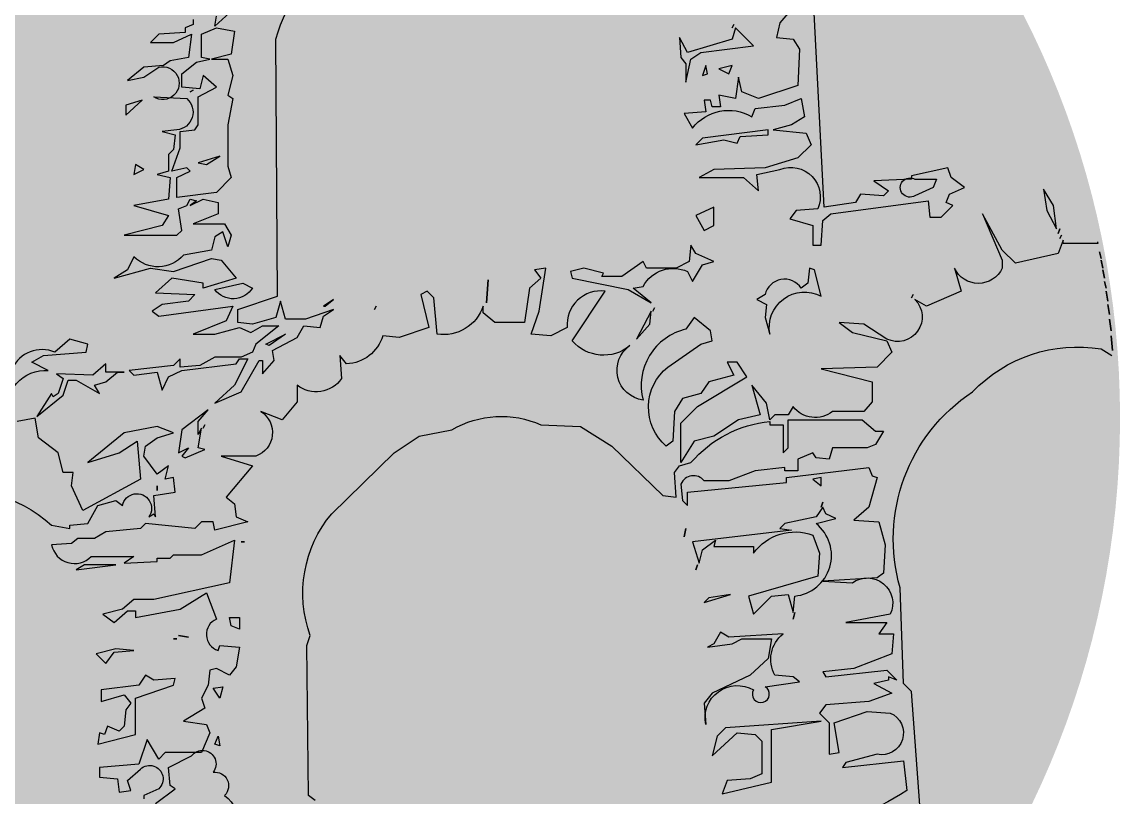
# Model space of a CAD drawing. Header units: millimetres. Extents: x -4122 to 5523, y -2094 to 2406.
# Drawn here: x 5176.6 to 5237.4, y -1443.2 to -1400.3 of the extents above; entities that cross this region are included whole.
import ezdxf

# ---------------------------------------------------------------- set-up
doc = ezdxf.new("R2010")
doc.units = ezdxf.units.MM
doc.header["$LTSCALE"] = 50
doc.layers.add('F-LOGO', color=7, linetype='Continuous')

# ---------------------------------------------------------------- blocks, each defined once
blk = doc.blocks.new('LOGO_CP')
at = {"layer": 'F-LOGO', "true_color": 0xfbb000}
h = blk.add_hatch(color=40, dxfattribs=at)
h.dxf.hatch_style = 1
h.paths.add_polyline_path([(41.34782747725466, 0.1697726814533667, 1), (-41.49464731943817, 0.1697726814533667, 1)])
at = {"layer": 'F-LOGO'}
h = blk.add_hatch(color=1, dxfattribs=at)
h.dxf.hatch_style = 1
h.paths.add_polyline_path([(17.99744998677625, 27.81429137538583), (15.09951177947141, 29.1806467340246, -0.02287315916025112), (14.88646703813492, 29.19695046367161), (14.88646703813492, 29.2810956750066), (9.907384758056194, 29.02595619771494, -0.09489473079373427), (9.099314827418763, 28.73170176029844), (8.315041806539282, 28.44611284306477), (8.28042917187986, 28.42880652573506), (8.26751588044999, 28.42880652573506), (6.670809302636824, 27.84737417939873), (6.667326902211698, 27.81429137538583), (6.473505883686357, 27.77552717168037), (2.44253524356236, 24.74171562363977), (0.5989897925151126, 21.36188229671921), (0.06128903596027158, 18.21249215117955), (-0.01552535783639541, 15.0631020056399), (-0.2459685392154825, 13.40981412576371), (-0.09233975162942443, 11.37601110354472), (-0.09233975162942443, 8.687507320766882), (0.432516630882219, 6.456867695093648), (2.058463274593578, 5.845374750401844), (1.981648880800548, 17.82842018221134, -0.176951), (5.284667813926262, 22.28365502224306, -0.2104109999999997), (12.04433446776738, 25.89393153054453), (14.11832310019736, 25.66348834916362), (19.18807309057729, 23.35905653535411), (19.57214505954607, 23.81994289811603), (19.6489594533391, 24.81853001743348), (20.18666020989394, 25.2026019864017), (19.72577384713577, 25.58667395536991, -0.01934600559222316), (19.742497606921, 25.73248017942199), (19.51701943576472, 26.00147168185577), (19.49533066575304, 25.81711713675093), (18.88081551540154, 26.66207546848107), (18.86387457659066, 26.78066204016869)])
h.paths.add_polyline_path([(0.6758041863081417, 20.28648078360817), (0.6758041863081417, 20.20966638981445), (0.4453610049290546, 20.28648078360817)], flags=16)
h = blk.add_hatch(color=1, dxfattribs=at)
h.dxf.hatch_style = 1
h.paths.add_polyline_path([(40.31203138383125, 8.303435351798667), (38.69892911416672, 8.303435351798667), (38.468485932784, 7.842548989036741), (35.32689907368103, 6.593260816211624, -0.0555786015986238), (35.07353839139387, 6.4912968355772), (32.32333442929438, 5.384488387640031), (32.12087308306718, 4.942752118217924, -0.2470058614961794), (31.67639203597855, 3.972969968547943), (30.36456738755578, 2.888020589346354), (29.7884594341026, 0.929253547608198), (29.89140655980509, -0.4090590865286554), (29.94208822168866, -0.4534055406774655), (30.32616019065744, -0.4534055406774655), (29.94208822168866, -1.0679206910267), (30.01890261548169, -2.604208566899672), (30.80470908935012, -6.179814981443256, -0.2748505626380442), (34.47413745551376, 1.390139910370124, -0.2472640000000004), (40.46566017142094, 3.387314149005134), (41.08017532176881, 3.003242180036806)])
h = blk.add_hatch(color=1, dxfattribs=at)
h.dxf.hatch_style = 1
h.paths.add_polyline_path([(16.19758880001381, 3.42385886838889), (14.52932430204373, 4.025189994545655), (13.88787991881463, 4.078643693147852), (13.94412404517561, 4.236127246952207), (12.88929279949798, 4.616344449703375), (10.87457738267176, 4.374234618976117, -0.1841088454290034), (9.509459472579236, 4.078643693147852), (9.497630184383068, 4.208765863283304), (8.084547871757875, 4.038954724372103), (4.780866091515691, 1.712979544502616, -0.03298036016500681), (4.624783956192459, 1.603089065658025), (0.9062473676872282, -2.066507810344147), (0.06128903596027158, -3.833238867598025), (0.6758041863081417, -4.678197199328279), (0.2917322173393586, -10.51609112764566), (0.1381034297533004, -11.43786385316952), (-0.1691541454224534, -11.82193582213773), (0.1997967968286503, -18.2849805073094, -0.1782043047812524), (0.1452498309786276, -19.49083022643066), (0.06128903596027158, -21.34692065255029), (0.6416979918153625, -26.13657729345976), (-0.01552535783639541, -29.02836003191537), (0.1255623042357001, -30.5521067822712), (0.2917322173393586, -30.71827669537565), (0.2917322173393586, -31.33279184572489), (0.1955031965458147, -31.30746841919955), (0.3685466111323872, -33.17633729677259), (-0.09233975162942443, -35.60646539133545), (-0.09233975162942443, -36.32572744231213), (-0.4764117205945695, -37.63157213680431), (-0.09233975162942443, -40.78096228234385), (4.326408251353769, -40.55628018049748), (4.286080694609609, -40.55051910096294), (4.439709482195667, -40.55051910096294), (4.362895088402636, -39.85918955682013), (4.20926630081658, -39.85918955682013), (4.20926630081658, -38.78378804370907), (4.439709482195667, -39.85918955682013), (4.670152663578392, -37.93882971197881), (4.286080694609609, -28.41384488156614), (4.055637513226884, -29.18198881950268), (4.055637513226884, -21.57736383393131), (3.825194331847797, -17.65982975045511), (3.517936756672043, -17.4293865690742), (3.441122362879014, -10.43927673385206), (3.59475115046871, -9.97839037109014, -0.2672160000000007), (4.593338269785363, -4.294125230360065), (7.512285233942293, -1.451992659994913), (8.664501140848639, -0.6838487220584835), (10.20078901672013, -0.3765911468837544, -0.2390249999999996), (14.34876628158008, -0.1461479655028484), (16.19231173262733, -0.2229623592965595), (17.65178521470579, -1.144735084820411), (20.03303142230788, -3.449166898629809), (20.64754657265939, -3.525981292423522), (19.92306163919192, -0.875499703717594, -0.03615575860154616), (19.72013902248499, -0.5937078125702442), (18.17544465226592, 1.55135790210096, -0.01057973389396014), (18.14088985785702, 1.599342996233474)])
h = blk.add_hatch(color=1, dxfattribs=at)
h.dxf.hatch_style = 1
h.paths.add_polyline_path([(-21.66551412748095, -31.87946227967864), (-21.88774849634365, -34.26848174494573), (-29.16658780252555, -28.83632404743121), (-28.82092303045146, -27.568886549836), (-28.51366545527935, -25.87896988637572), (-27.74552151734178, -18.35115929459795), (-27.13100636699028, -15.5090267242329), (-26.43967682284937, -13.3582236980107), (-26.28604803526332, -12.05237900351875), (-26.5164912166424, -10.13201915867745), (-25.74834727870848, -6.752185831756773), (-24.90338894697788, -4.985454774502781), (-24.10710227427125, -3.242503236531034), (-23.059843495927, -2.83465174828069), (-21.90762758902428, -1.682435841375934), (-20.37133971315279, -0.3765911468837544), (-18.48938706520721, 0.468367184846386), (-16.30017684208951, 1.159696728989104), (-14.02920192156898, 1.015968548617877), (-12.03697798654184, 1.006067941401909), (-10.30865412618232, 0.1227024127747995), (-9.079623825486577, -0.7606631158520809), (-7.927407918580228, -2.37376538551865), (-7.500069413896654, -3.676205756553543), (-7.163041737715046, -4.790270659125495), (-8.503217170235528, -4.797702893031497), (-9.52114758964535, -4.054845038138238), (-10.66461672638843, -3.518887741951801), (-12.02798253873561, -3.191975117171578), (-13.15544140016073, -3.143878507099826), (-15.09059635261883, -3.446998447420524), (-16.30017684208951, -3.67961008001083), (-18.65492037973535, -5.24943910510882), (-20.59215651470231, -8.215269206272467), (-21.13948365109036, -11.51467824696311), (-20.98240977569594, -13.22640871997083), (-20.67859728832491, -17.35257217528049), (-20.83222607591096, -20.04107595805834), (-21.29311243867642, -22.96002292221697), (-21.29311243867642, -25.6485267049947), (-21.60037001384853, -28.41384488156614)])
at = {"layer": 'F-LOGO', "color": 1}
blk.add_lwpolyline([(-0.1691541454224534, 19.0574504829097), (-0.8604836895633525, 18.44293533256047), (-0.7836692957703235, 18.90382169532251)], dxfattribs=at)
for points in [[(-1.859070808883643, 18.75019290773508), (-1.859070808883643, 18.51974972635418), (-2.243142777852427, 18.36612093876687), (-2.243142777852427, 18.13567775738585), (-3.472173078548166, 18.05886336359214), (-3.856245047516949, 17.67479139462404), (-2.780843534407267, 17.67479139462404), (-1.935885202676672, 18.05886336359214), (-2.089513990262731, 16.98346185048109), (-2.934472321993326, 16.8298330628939), (-3.24172989716908, 16.59938988151299), (-4.163502622692704, 16.52257548771928), (-4.931646560626632, 15.90806033737005), (-4.163502622692704, 16.06168912495735), (-3.472173078548166, 16.52257548771928, -1.534095), (-3.702616259930891, 15.13991639943361), (-2.16632838405576, 15.06310200563991, -0.666612), (-2.627214746817571, 13.60362852356053), (-3.318544290962108, 13.52681412976682), (-2.704029140610601, 13.37318534217962), (-2.780843534407267, 12.68185579803668), (-3.011286715786355, 12.45141261665577), (-3.011286715786355, 11.68326867871934), (-3.548987472344833, 11.52963989113192), (-2.934472321993326, 11.37601110354473), (-3.011286715786355, 10.37742398422716), (-4.624388985454516, 10.07016640905255), (-3.011286715786355, 9.609280046290735), (-3.318544290962108, 9.148393683528923), (-5.085275348216328, 8.687507320766883), (-2.627214746817571, 8.687507320766883), (-2.396771565438485, 8.91795050214779), (-2.550400353024543, 9.916537621465352), (-2.16632838405576, 10.07016640905255), (-2.012699596469701, 10.37742398422716), (-1.705442021293948, 10.30060959043368), (-2.012699596469701, 10.07016640905255), (-1.398184446121831, 10.37742398422716), (-0.7068549019772945, 10.22379519663997), (-0.7068549019772945, 9.686094440084446), (-1.859070808883643, 9.225208077322407), (-0.3995973268015407, 9.225208077322407), (-0.09233975162942443, 8.687507320766883), (-0.2459685392154825, 8.14980656421136), (-0.4764117205945695, 8.841136108354306), (-0.8604836895633525, 8.610692926973172), (-1.014112477153049, 7.996177776624165), (-2.319957171645456, 7.765734595243146, -0.439304), (-4.624388985454516, 7.688920201449548), (-4.931646560626632, 7.074405051100314), (-5.546161710978139, 6.690333082131986), (-3.856245047516949, 7.151219444893911), (-2.780843534407267, 6.997590657306603), (-1.014112477153049, 7.612105807655836), (-0.5532261143912365, 7.535291413862126), (0.1381034297533004, 6.690333082131986), (-1.398184446121831, 6.229446719370173), (-1.398184446121831, 6.459889900751079), (-2.857657928200297, 6.690333082131986), (-3.625801866134225, 5.999003537989154), (-1.782256415086976, 5.922189144195556), (-2.089513990262731, 5.614931569020939), (-3.318544290962108, 5.461302781433631), (-3.779430653723921, 5.154045206259013), (-3.472173078548166, 4.923602024877994), (-0.01552535783639541, 5.384488387640032), (-0.3227829330085117, 4.693158843497088), (-1.859070808883643, 4.078643693147853), (-0.8604836895633525, 4.078643693147853), (0.2917322173393586, 4.385901268322471), (0.8294329738941997, 4.155458086941565), (1.367133730452678, 4.462715662116182), (2.135277668386607, 4.462715662116182), (1.059876155276925, 3.61775733038604), (0.9062473676872282, 3.233685361417713), (0.3685466111323872, 3.003242180036806), (-0.8604836895633525, 3.003242180036806), (-1.55181323370789, 2.619170211068479), (-2.473585959231513, 2.542355817274881), (-2.473585959231513, 2.926427786243096), (-2.780843534407267, 2.619170211068479), (-4.854832166833603, 2.388727029687573), (-4.624388985454516, 2.158283848306667), (-3.548987472344833, 2.311912635893862), (-3.318544290962108, 1.466954304163723), (-3.011286715786355, 2.081469454512956), (-2.396771565438485, 2.388727029687573), (0.1381034297533004, 2.695984604862191), (0.2917322173393586, 2.926427786243096), (0.6758041863081417, 2.926427786243096), (0.06128903596027158, 1.697397485544741), (-0.8604836895633525, 0.8524391538146006), (0.3685466111323872, 1.390139910370124), (1.213504942862982, 2.849613392449612), (1.367133730452678, 2.849613392449612), (1.367133730452678, 2.235098242100378), (1.90483448700752, 2.849613392449612), (1.828020093210852, 3.31049975521131), (2.980236000117201, 3.925014905560545), (3.287493575292955, 4.462715662116182), (4.055637513226884, 4.385901268322471), (4.20926630081658, 4.923602024877994), (4.670152663578392, 5.230859600052611), (3.364307969085985, 4.7699732372908), (2.44253524356236, 4.7699732372908), (2.212092062179635, 5.614931569020939), (1.981648880800548, 4.84678763108451), (0.9062473676872282, 4.539530055909779), (0.2149178235463296, 4.616344449703376), (0.2149178235463296, 5.230859600052611), (2.058463274593578, 5.845374750401845), (1.981648880800548, 17.82842018221135, -0.176951), (5.284667813926262, 22.28365502224307, -0.210411)], [(25.94773974441841, 19.13426487670341), (25.4868533816566, 18.59656412014789), (25.33322459407054, 17.90523457600494), (26.10136853200811, 17.82842018221135), (26.40862610718022, 17.36753381944942), (26.33181171338719, 15.67761715598914), (24.48826626233995, 15.06310200563991), (23.72012232440238, 15.37035958081452), (23.56649353681632, 16.06168912495735), (23.41286474923026, 15.06310200563991), (22.6447208112927, 15.21673079322721), (22.72153520508573, 14.67903003667158), (22.33746323611694, 14.67903003667158), (22.26064884232391, 14.98628761184619), (21.9533912671518, 14.98628761184619), (22.03020566094119, 14.44858685529067), (21.03161854162454, 14.37177246149696), (21.41569051059332, 13.68044291735424, -0.379842), (24.18100868716419, 14.21814367390976), (24.33463747475389, 14.60221564287798), (25.71729656303932, 14.75584443046529), (26.48544050097325, 15.06310200563991), (26.63906928856295, 14.21814367390976), (26.02455413821507, 13.83407170494144), (25.17959580648448, 13.60362852356053), (26.71588368235598, 13.44999973597322), (26.9463268637387, 12.9122989794177), (26.33181171338719, 12.29778382906846), (24.7955238375157, 11.83689746630654), (22.41427762990998, 11.76008307251294), (21.72294808576908, 11.37601110354473), (23.79693671819905, 11.37601110354473), (24.48826626233995, 10.76149595319549), (24.41145186854692, 11.52963989113192), (25.4868533816566, 11.76008307251294, -0.671867), (27.25358443891082, 9.916537621465352), (26.25499731959416, 9.839723227671639), (25.94773974441841, 9.455651258703426), (27.02314125753173, 9.148393683528923), (27.02314125753173, 8.226620958005071), (27.40721322649688, 8.226620958005071), (27.48402762029354, 9.378836864909829), (27.86809958926233, 9.686094440084446), (32.40014882308741, 10.30060959043368), (32.47696321688045, 9.532465652497022), (33.01466397343529, 9.532465652497022), (33.55236472999012, 10.07016640905255), (33.24510715481802, 10.22379519663997), (33.39873594240407, 10.60786716560818), (34.09006548654497, 10.91512474078269), (33.4755503361971, 11.37601110354473), (33.32192154861104, 11.83689746630654), (31.63200488514985, 11.45282549733844), (31.63200488514985, 11.29919670975102), (29.86527382789563, 11.2223823159573), (30.55660337204016, 10.76149595319549), (30.32616019065744, 10.53105277181459), (29.25075867754776, 10.60786716560818), (29.02031549616504, 10.22379519663997), (27.56084201408657, 9.993352015259063), (26.86951246994203, 23.2822421415604, -0.347876)], [(40.29273345638421, 8.38939884679752), (40.31203138383125, 8.303435351798669), (38.69892911416672, 8.303435351798669), (38.69892911416672, 8.457064139385977), (38.468485932784, 7.842548989036743), (36.47131169415069, 7.381662626274931), (35.85679654379918, 7.996177776624165), (34.93502381827556, 9.686094440084446), (35.85679654379918, 7.535291413862126), (35.85679654379918, 7.151219444893911, -0.633039), (33.62917912378679, 7.151219444893911), (33.93643669895891, 6.075817931782751), (32.32333442929438, 5.384488387640032), (31.78563367273591, 5.691745962814649, -0.845224), (30.47978897824714, 3.848200511766947), (29.40438746513382, 4.539530055909779), (28.25217155823111, 4.616344449703376), (28.86668670857898, 4.155458086941565), (30.47978897824714, 3.771386117973236), (30.71023215962623, 3.233685361417713), (30.01890261548169, 2.542355817274881), (27.40721322649688, 2.465541423481284), (29.7884594341026, 1.85102627313205), (29.7884594341026, 0.929253547608198), (29.40438746513382, 0.4683671848463877), (27.94491398305535, 0.4683671848463877, -0.414998), (26.10136853200811, 0.698810366227292), (25.87092535062538, 0.3147383972589637), (25.25641020027751, 0.3147383972589637), (25.02596701889479, 0.08429521587805766), (24.87233823130873, 0.8524391538146006), (24.18100868716419, 1.697397485544741), (24.56508065613297, 0.3147383972589637), (23.56649353681632, 0.08429521587805766), (22.41427762990998, -0.6838487220584835), (21.49250490438635, -0.9142919034393913), (20.87798975403848, -1.91287902275684), (20.87798975403848, -0.06933357170924914), (21.64613369197604, 0.698810366227292), (23.9505655057851, 2.081469454512956), (23.4896791430233, 2.772798998655901), (23.02879278026148, 2.772798998655901), (23.3360503554336, 2.158283848306667), (22.18383444853089, 1.85102627313205), (21.7997624795621, 1.313325516576413), (20.95480414783151, 1.08288233519562), (20.57073217886272, 0.4683671848463877), (20.49391778506969, -0.9142919034393913), (20.18666020989394, -1.144735084820411, -0.467176), (20.26347460369061, 2.542355817274881), (21.7997624795621, 3.61775733038604), (22.33746323611694, 3.771386117973236), (22.26064884232391, 4.232272480735275), (21.49250490438635, 4.84678763108451), (21.10843293541756, 4.309086874528873, 0.422237), (19.11125869678426, 1.006067941401909, -0.686569), (18.49674354643639, 3.54094293659233, -0.410812), (15.80823976365854, 3.771386117973236), (17.34452763953004, 6.075817931782751, 0.4839850000000001), (15.57779658227582, 4.385901268322471), (14.80965264433826, 4.001829299354142), (13.88787991881463, 4.078643693147853), (14.27195188778342, 5.154045206259013), (14.57920946295917, 7.151219444893911), (14.04150870640433, 7.074405051100314), (14.34876628158008, 6.690333082131986), (13.8110655250216, 6.229446719370173), (13.58062234364252, 4.616344449703376), (12.19796325535708, 4.616344449703376), (11.6602624987986, 5.077230812465415), (11.6602624987986, 5.384488387640032, -0.363078), (9.509459472579236, 4.078643693147853), (9.35583068498954, 5.768560356608134), (9.048573109817422, 6.075817931782751), (8.74131553464167, 5.922189144195556), (9.125387503610453, 4.385901268322471), (7.742728415325017, 3.925014905560545), (6.974584477387451, 4.001829299354142, -0.320842), (5.284667813926262, 2.695984604862191), (4.977410238754146, 3.080056573830518), (5.054224632547175, 2.004655060719244, -0.428197), (2.980236000117201, 1.697397485544741), (2.980236000117201, 0.929253547608198), (2.288906455976302, 0.08429521587805766), (1.290319336656011, 0.4683671848463877, -0.626196), (1.059876155276925, -1.605621447582221), (-0.5532261143912365, -1.605621447582221), (0.9062473676872282, -2.066507810344147), (-0.3227829330085117, -3.525981292423522), (0.06128903596027158, -3.833238867598025), (0.1381034297533004, -4.447754017947259), (0.6758041863081417, -4.678197199328281), (-0.8604836895633525, -5.062269168296494), (-0.9372980833600194, -4.678197199328281), (-1.474998839914861, -4.678197199328281), (-1.782256415086976, -4.985454774502783), (-4.086688228899675, -4.755011593121878), (-4.317131410278762, -4.985454774502783), (-5.930233679946923, -5.139083562090205), (-6.467934436501762, -5.44634113726471), (-7.236078374439328, -5.44634113726471), (-7.543335949611444, -5.676784318645728), (-8.46510867513507, -5.753598712439327, 0.600394), (-6.621563224087822, -6.291299468994966), (-4.624388985454516, -6.291299468994966), (-5.085275348216328, -6.59855704416958), (-3.548987472344833, -6.521742650375868), (-3.548987472344833, -6.368113862788446), (-2.934472321993326, -6.368113862788446), (-2.780843534407267, -6.214485075201251), (-1.474998839914861, -6.214485075201251), (0.06128903596027158, -5.523155531058419), (-0.1691541454224534, -7.520329769693317), (-3.702616259930891, -8.28847370762986), (-4.624388985454516, -8.28847370762986), (-5.162089742009356, -8.749360070391672), (-6.083862467532979, -8.979803251772578), (-5.546161710978139, -9.363875220740907), (-4.931646560626632, -8.826174464185383), (-4.547574591661486, -8.826174464185383), (-4.547574591661486, -9.13343203936), (-2.473585959231513, -8.749360070391672), (-1.244555658532136, -7.981216132455243), (-0.7836692957703235, -9.210246433153712, 0.690856), (-0.7068549019772945, -10.66971991523297), (-0.6300405081842655, -10.43927673385207), (0.2917322173393586, -10.51609112764566), (0.1381034297533004, -11.43786385316952), (-0.1691541454224534, -11.82193582213773), (-0.7836692957703235, -11.51467824696311), (-1.090926870946078, -11.59149264075671), (-1.167741264739107, -12.28282218489965), (-1.474998839914861, -12.89733733524878), (-1.321370052328802, -13.3582236980107), (-2.319957171645456, -13.97273884835994), (-1.244555658532136, -14.12636763594725), (-1.090926870946078, -14.51043960491546), (-1.474998839914861, -15.43221233043931), (-3.16491550337605, -15.43221233043931), (-3.472173078548166, -15.73946990561392), (-4.009873835103008, -14.81769718009008), (-4.39394580407179, -15.96991308699483), (-6.237491255119039, -16.12354187458214), (-6.237491255119039, -16.58442823734406), (-5.39253292339208, -16.66124263113767), (-5.315718529595415, -17.2757577814869), (-4.778017773040573, -17.1989433876933), (-4.931646560626632, -16.73805702493137), (-4.317131410278762, -16.20035626837574, -1.004358), (-3.472173078548166, -17.12212899389959), (-4.163502622692704, -17.4293865690742), (-4.163502622692704, -17.58301535666152)], [(-3.625801866134225, -17.81345853804243), (-2.704029140610601, -17.12212899389959), (-2.934472321993326, -16.96850020631229), (-3.011286715786355, -16.12354187458214), (-1.935885202676672, -15.58584111802662, -1.018546), (-0.9372980833600194, -16.35398505596305, -0.726111), (-0.3995973268015407, -17.4293865690742, -0.54208), (-0.6300405081842655, -20.34833353323295)], [(-14.30300260345257, -3.295538111042504, -0.243045), (-8.46510867513507, -4.831825986915588), (-7.620150343408111, -4.985454774502783), (-7.620150343408111, -4.831825986915588), (-6.775192011677516, -4.755011593121878), (-6.314305648915706, -3.910053261391738), (-5.469347317185111, -3.67961008001083), (-5.162089742009356, -3.910053261391738, -1.234312), (-3.933059441309978, -4.447754017947259), (-3.702616259930891, -4.294125230360065), (-3.625801866134225, -4.447754017947259), (-3.702616259930891, -3.449166898629811), (-2.704029140610601, -3.295538111042504), (-2.780843534407267, -2.604208566899672), (-3.16491550337605, -2.681022960693383), (-3.011286715786355, -2.066507810344147), (-3.548987472344833, -2.450579779312363), (-4.163502622692704, -1.605621447582221), (-4.086688228899675, -1.144735084820411), (-3.548987472344833, -0.7606631158520809), (-2.780843534407267, -0.5302199344711749), (-3.548987472344833, -0.2229623592965595), (-5.085275348216328, -0.5302199344711749), (-6.775192011677516, -1.91287902275684), (-5.315718529595415, -1.451992659994913), (-4.470760197868458, -0.9142919034393913), (-4.317131410278762, -2.681022960693383), (-7.005635193056605, -4.140496442772644), (-7.543335949611444, -2.988280535867885), (-7.466521555818415, -2.37376538551865), (-7.927407918580228, -2.37376538551865), (-8.157851099962954, -1.451992659994913), (-9.079623825486577, -0.7606631158520809), (-9.233252613072635, 0.1611096096717706), (-10.07821094479959, 0.007480822084348304)], [(-10.53909730756504, 0.2379240034654799, -0.486522), (-8.618737462724766, 2.388727029687573), (-9.386881400658693, 2.772798998655901), (-8.849180644103853, 3.080056573830518), (-6.852006405470545, 3.233685361417713), (-6.775192011677516, 3.61775733038604), (-7.620150343408111, 3.848200511766947), (-8.31147988754901, 3.233685361417713, 0.406448), (-10.30865412618232, 2.465541423481284)], [(3.825194331847797, -17.65982975045512), (3.517936756672043, -17.4293865690742), (3.441122362879014, -10.43927673385207), (3.59475115046871, -9.978390371090141, -0.267216), (4.593338269785363, -4.294125230360065), (7.512285233942293, -1.451992659994913), (8.664501140848639, -0.6838487220584835), (10.20078901672013, -0.3765911468837544, -0.239025), (14.34876628158008, -0.1461479655028484), (16.19231173262733, -0.2229623592965595), (17.65178521470579, -1.144735084820411), (20.03303142230788, -3.449166898629811), (20.64754657265939, -3.525981292423522), (20.57073217886272, -2.37376538551865), (20.80117536024545, -2.066507810344147), (21.33887611680029, -1.91287902275684, -0.192774), (25.02596701889479, 0.007480822084348304), (25.02596701889479, -0.1461479655028484), (25.64048216924629, -0.1461479655028484), (25.64048216924629, -1.451992659994913), (25.87092535062538, -1.221549478614008), (25.87092535062538, 0.08429521587805766), (29.32757307134079, 0.08429521587805766), (29.94208822168866, -0.4534055406774655), (30.32616019065744, -0.4534055406774655), (29.94208822168866, -1.0679206910267), (29.55801625271988, -1.221549478614008), (27.94491398305535, -1.221549478614008), (27.79128519546565, -1.759250235169416), (27.17677004511779, -1.682435841375934), (27.02314125753173, -1.451992659994913), (26.33181171338719, -1.759250235169416), (26.33181171338719, -2.296950991725053), (25.71729656303932, -2.296950991725053), (25.71729656303932, -2.143322204137746), (24.33463747475389, -2.296950991725053), (23.10560717405451, -2.757837354486979), (21.9533912671518, -2.757837354486979, 0.5711510000000001), (20.87798975403848, -2.911466142074287), (20.95480414783151, -3.67961008001083), (21.18524732921423, -3.910053261391738), (21.18524732921423, -3.295538111042504), (25.79411095683236, -2.83465174828069), (25.79411095683236, -2.604208566899672), (29.63483064651291, -2.143322204137746), (29.7884594341026, -2.527394173106075), (30.01890261548169, -2.604208566899672), (29.63483064651291, -3.986867655185447), (28.94350110237201, -4.601382805534683), (30.09571700927836, -4.678197199328281), (30.40297458445048, -5.753598712439327), (30.32616019065744, -7.059443406931392), (30.01890261548169, -7.289886588312411), (27.48402762029354, -7.443515375899606), (28.86668670857898, -7.520329769693317, -0.782208), (30.63341776583319, -8.979803251772578), (28.55942913340322, -9.363875220740907), (30.47978897824714, -9.363875220740907), (30.09571700927836, -9.90157597729643), (30.78704655341925, -9.90157597729643), (30.71023215962623, -10.82334870282028), (28.94350110237201, -11.51467824696311), (27.48402762029354, -11.66830703455042), (27.6376564078796, -11.89875021593144), (30.47978897824714, -11.59149264075671), (30.94067534100532, -12.05237900351875), (30.55660337204016, -11.89875021593144), (30.55660337204016, -12.05237900351875), (29.86527382789563, -12.20600779110594), (30.71023215962623, -12.66689415386787), (29.63483064651291, -13.05096612283609), (27.6376564078796, -13.20459491042351), (27.33039883270749, -13.58866687939161), (27.79128519546565, -14.04955324215353), (27.79128519546565, -15.50902672423291), (28.25217155823111, -15.43221233043931), (28.02172837684838, -14.04955324215353), (29.55801625271988, -13.51185248559801), (30.63341776583319, -13.58866687939161, -0.9098), (30.01890261548169, -15.50902672423291), (28.55942913340322, -15.89309869320123), (28.40580034581717, -16.12354187458214), (31.24793291618107, -15.81628429940753), (31.40156170377076, -17.1989433876933, -0.174666), (26.25499731959416, -18.58160247597897)], [(32.01607685411864, -17.89027293183614), (31.63200488514985, -12.59007976007427), (31.24793291618107, -12.20600779110594), (31.09430412859501, -7.750772951074223, -0.327874), (34.47413745551376, 1.390139910370124, -0.247264), (40.46566017142094, 3.387314149005135), (40.96534210834714, 3.075012938425232)]]:
    blk.add_lwpolyline(points, format="xyb", dxfattribs=at)
for points in [[(23.25923596164057, 18.36612093876687), (23.3360503554336, 18.51974972635418), (23.25923596164057, 18.36612093876687)], [(-2.627214746817571, 10.45423837802087), (-2.627214746817571, 11.37601110354473), (-2.012699596469701, 11.68326867871934), (-2.16632838405576, 11.83689746630654), (-2.857657928200297, 11.68326867871934), (-2.473585959231513, 12.75867019183039), (-2.473585959231513, 13.52681412976682), (-1.782256415086976, 13.60362852356053), (-1.628627627500919, 13.83407170494144), (-1.628627627500919, 15.13991639943361), (-0.7836692957703235, 15.60080276219543), (-1.398184446121831, 16.13850351875095), (-1.55181323370789, 15.52398836840183), (-2.396771565438485, 15.60080276219543), (-2.396771565438485, 16.21531791254466), (-1.705442021293948, 16.75301866910019), (-1.090926870946078, 16.90664745668749), (-1.474998839914861, 16.98346185048109), (-1.474998839914861, 18.05886336359214), (-0.7836692957703235, 18.36612093876687), (0.06128903596027158, 18.21249215117956), (-0.09233975162942443, 17.13709063806851), (-1.014112477153049, 16.90664745668749), (-0.2459685392154825, 16.90664745668749), (-0.01552535783639541, 16.13850351875095), (-0.2459685392154825, 15.21673079322721), (-0.01552535783639541, 15.06310200563991), (-0.2459685392154825, 13.83407170494144), (-0.2459685392154825, 11.91371186010025), (-0.09233975162942443, 11.37601110354473), (-0.7836692957703235, 10.68468155940178)], [(21.10843293541756, 15.83124594357633), (21.33887611680029, 16.90664745668749), (21.7997624795621, 17.21390503186211), (24.25782308095722, 17.52116260703673), (23.41286474923026, 18.36612093876687), (23.25923596164057, 17.82842018221135), (21.18524732921423, 17.21390503186211), (20.80117536024545, 17.90523457600494), (20.87798975403848, 16.98346185048109), (21.10843293541756, 16.67620427530647)], [(21.87657687335513, 16.13850351875095), (22.10702005473786, 16.21531791254466), (22.03020566094119, 16.59938988151299)], [(23.10560717405451, 16.21531791254466), (23.25923596164057, 16.59938988151299), (22.6447208112927, 16.44576109392557)], [(-2.012699596469701, 15.37035958081452), (-1.859070808883643, 15.44717397460823), (-2.012699596469701, 15.37035958081452)], [(-5.008460954423297, 14.29495806770348), (-4.240317016485733, 14.98628761184619), (-5.008460954423297, 14.75584443046529)], [(22.87516399267542, 13.14274216079872), (23.4896791430233, 12.9891133732113), (23.64330793060935, 13.29637094838591), (24.94915262510176, 13.37318534217962), (24.94915262510176, 13.60362852356053), (21.87657687335513, 13.21955655459231), (21.56931929818301, 12.9122989794177)], [(-1.244555658532136, 11.99052625389396), (-0.6300405081842655, 12.37459822286206), (-1.628627627500919, 12.06734064768744)], [(-4.163502622692704, 11.76008307251294), (-4.547574591661486, 11.99052625389396), (-4.624388985454516, 11.52963989113192)], [(38.39167153899098, 8.9947648959415), (38.23804275140491, 10.07016640905255), (37.7771563886431, 10.8383103469892), (37.93078517622916, 9.839723227671639)], [(21.9533912671518, 8.91795050214779), (22.41427762990998, 9.148393683528923), (22.41427762990998, 9.993352015259063), (21.56931929818301, 9.609280046290735)], [(38.468485932784, 8.764321714560595), (38.54530032657703, 8.9947648959415), (38.468485932784, 8.764321714560595)], [(38.54530032657703, 8.533878533179688), (38.6221147203737, 8.687507320766883), (38.54530032657703, 8.533878533179688)], [(40.46566017142094, 7.612105807655836), (40.38884577762427, 7.919363382830453), (40.46566017142094, 7.612105807655836)], [(40.54247456521397, 7.151219444893911), (40.46566017142094, 7.535291413862126), (40.54247456521397, 7.151219444893911)], [(40.61928895900699, 6.690333082131986), (40.54247456521397, 7.074405051100314), (40.61928895900699, 6.690333082131986)], [(11.8138912863883, 5.538117175227228), (11.89070568018133, 6.613518688338274), (11.8138912863883, 5.538117175227228)], [(40.69610335280002, 6.229446719370173), (40.61928895900699, 6.536704294544791), (40.69610335280002, 6.229446719370173)], [(4.670152663578392, 5.691745962814649), (4.20926630081658, 5.384488387640032), (4.286080694609609, 5.384488387640032)], [(31.63200488514985, 5.768560356608134), (31.70881927894288, 5.922189144195556), (31.63200488514985, 5.768560356608134)], [(40.77291774659306, 5.614931569020939), (40.69610335280002, 6.075817931782751), (40.77291774659306, 5.614931569020939)], [(6.590512508418668, 5.230859600052611), (6.667326902211698, 5.384488387640032), (6.590512508418668, 5.230859600052611)], [(18.80400112161214, 3.848200511766947), (19.41851627196002, 4.539530055909779), (19.49533066575304, 5.154045206259013)], [(19.57214505954607, 5.154045206259013), (19.6489594533391, 5.307673993846322), (19.57214505954607, 5.154045206259013)], [(40.84973214038973, 5.000416418671705), (40.77291774659306, 5.461302781433631), (40.84973214038973, 5.000416418671705)], [(40.92654653418275, 4.232272480735275), (40.84973214038973, 4.7699732372908), (40.92654653418275, 4.232272480735275)], [(1.674391305624795, 3.54094293659233), (1.520762518038737, 3.61775733038604), (2.44253524356236, 4.078643693147853)], [(41.00336092797578, 3.31049975521131), (40.92654653418275, 4.001829299354142), (41.00336092797578, 3.31049975521131)], [(-9.156438219279606, 0.2379240034654799), (-7.927407918580228, 1.236511122782815), (-7.69696473720114, 1.927840666925647), (-7.312892768232357, 1.927840666925647), (-6.237491255119039, 1.313325516576413), (-6.467934436501762, 1.697397485544741), (-5.930233679946923, 1.85102627313205), (-5.39253292339208, 2.311912635893862), (-5.085275348216328, 2.311912635893862), (-5.930233679946923, 2.311912635893862), (-5.930233679946923, 2.695984604862191), (-6.544748830294793, 2.158283848306667), (-8.234665493755982, 2.235098242100378), (-7.927407918580228, 2.004655060719244), (-8.157851099962954, 1.313325516576413), (-8.38829428134204, 1.159696728989104), (-8.46510867513507, 1.313325516576413)], [(-2.243142777852427, -1.682435841375934), (-1.321370052328802, -1.298363872407606), (-1.628627627500919, -1.221549478614008), (-1.474998839914861, -0.2997767530901569), (-1.628627627500919, -0.6070343282647741), (-1.628627627500919, 0.007480822084348304), (-1.167741264739107, 0.5451815786399834), (-2.396771565438485, -0.3765911468837544), (-2.550400353024543, -1.451992659994913), (-2.089513990262731, -1.221549478614008), (-2.396771565438485, -1.605621447582221)], [(-1.398184446121831, -0.2997767530901569), (-1.321370052328802, -0.1461479655028484), (-1.398184446121831, -0.2997767530901569)], [(-3.548987472344833, -3.218723717248906), (-3.548987472344833, -2.988280535867885), (-3.548987472344833, -3.218723717248906)], [(27.40721322649688, -2.988280535867885), (27.40721322649688, -2.604208566899672), (27.02314125753173, -2.681022960693383)], [(27.40721322649688, -3.986867655185447), (27.48402762029354, -3.756424473804314), (27.40721322649688, -3.986867655185447)], [(21.03161854162454, -5.369526743471109), (21.10843293541756, -4.985454774502783), (21.03161854162454, -5.369526743471109)], [(0.5221753987220836, -5.599969924852019), (0.3685466111323872, -5.599969924852019), (0.5221753987220836, -5.599969924852019)], [(-5.469347317185111, -6.675371437963177), (-6.928820799263574, -6.675371437963177), (-7.312892768232357, -6.905814619344083)], [(21.56931929818301, -6.905814619344083), (21.64613369197604, -6.675371437963177), (21.56931929818301, -6.905814619344083)], [(23.18242156784754, -8.05803052624884), (22.18383444853089, -8.211659313836149), (21.9533912671518, -8.442102495217055)], [(0.2917322173393586, -9.671132795915524), (-0.09233975162942443, -9.517504008328215), (-0.1691541454224534, -9.13343203936), (0.2917322173393586, -9.13343203936)], [(26.10136853200811, -9.210246433153712), (26.17818292580113, -8.90298885797898), (26.10136853200811, -9.210246433153712)], [(-2.627214746817571, -10.13201915867745), (-2.780843534407267, -10.13201915867745), (-2.627214746817571, -10.13201915867745)], [(-2.089513990262731, -10.05520476488374), (-2.550400353024543, -9.978390371090141), (-2.089513990262731, -10.05520476488374)], [(-5.930233679946923, -11.28423506558221), (-5.546161710978139, -10.74653430902668), (-4.624388985454516, -10.66971991523297), (-5.469347317185111, -10.59290552143938), (-6.391120042708733, -10.82334870282028)], [(-6.314305648915706, -15.04814036147098), (-4.547574591661486, -14.58725399870917), (-4.547574591661486, -12.89733733524878), (-2.780843534407267, -12.28282218489965), (-2.704029140610601, -11.97556460972504), (-3.702616259930891, -12.05237900351875), (-4.086688228899675, -11.82193582213773), (-4.39394580407179, -12.28282218489965), (-6.16067686132601, -12.51326536628056), (-6.16067686132601, -13.05096612283609), (-5.085275348216328, -12.74370854766158), (-4.778017773040573, -13.12778051662979), (-5.008460954423297, -13.43503809180441), (-5.085275348216328, -14.20318202974084), (-5.315718529595415, -14.43362521112186), (-5.853419286150256, -14.20318202974084), (-6.00704807373995, -14.58725399870917), (-6.237491255119039, -14.51043960491546)], [(-0.6300405081842655, -12.89733733524878), (-0.9372980833600194, -12.43645097248696), (-0.4764117205945695, -12.35963657869325)], [(22.79834959887875, -17.3525721752805), (25.10278141269145, -16.81487141872498), (25.10278141269145, -14.35681081732815), (27.40721322649688, -13.97273884835994), (22.95197838646845, -14.27999642353455), (22.56790641749967, -14.66406839250276), (22.33746323611694, -15.58584111802662), (23.4896791430233, -14.51043960491546), (24.33463747475389, -14.58725399870917), (24.641895049926, -14.89451157388367), (24.641895049926, -16.43079944975676), (24.10419429337116, -16.66124263113767), (23.02879278026148, -16.73805702493137)], [(-0.6300405081842655, -15.12495475526469), (-0.8604836895633525, -15.04814036147098), (-0.7068549019772945, -14.66406839250276)]]:
    blk.add_lwpolyline(points, close=True, dxfattribs=at)
for points in [[(31.78563367273591, 10.53105277181459, -1.776572), (31.78563367273591, 11.29919670975102), (32.78422079205256, 11.29919670975102), (32.6305920044665, 10.91512474078269)], [(18.65037233402245, 6.229446719370173), (19.11125869678426, 6.306261113163657, -0.395216), (21.18524732921423, 6.997590657306603), (21.41569051059332, 6.536704294544791), (21.87657687335513, 7.304848232481219), (22.41427762990998, 7.458477020068528), (21.56931929818301, 7.842548989036743), (21.33887611680029, 8.226620958005071), (21.26206172300726, 7.458477020068528), (20.64754657265939, 7.151219444893911), (19.26488748437032, 7.151219444893911), (19.11125869678426, 7.458477020068528), (18.1126715774676, 6.767147475925697), (17.19089885194398, 6.767147475925697), (17.26771324573701, 6.920776263512892), (16.34594052021339, 7.151219444893911), (15.73142536986188, 6.997590657306603), (15.80823976365854, 6.690333082131986), (18.41992915264336, 6.152632325576462), (19.49533066575304, 5.538117175227228)], [(25.02596701889479, 4.078643693147853, -0.633047), (27.40721322649688, 5.845374750401845), (27.09995565132476, 7.074405051100314), (26.86951246994203, 7.151219444893911), (26.79269807614901, 6.459889900751079), (26.48544050097325, 6.229446719370173, 0.6510520000000001), (24.7955238375157, 5.922189144195556), (24.41145186854692, 5.691745962814649), (24.87233823130873, 5.461302781433631), (24.7955238375157, 4.84678763108451)], [(-0.8604836895633525, 6.152632325576462), (0.4453610049290546, 6.459889900751079), (0.9062473676872282, 6.229446719370173, -0.5220090000000001)], [(25.10278141269145, -8.134844920042552), (25.87092535062538, -8.05803052624884), (26.10136853200811, -8.90298885797898), (26.17818292580113, -8.134844920042552, 0.674635), (27.17677004511779, -4.755011593121878), (28.09854277064141, -4.524568411740972), (27.6376564078796, -4.294125230360065), (27.48402762029354, -3.986867655185447), (27.17677004511779, -4.447754017947259), (25.71729656303932, -4.755011593121878), (25.4868533816566, -4.985454774502783), (26.02455413821507, -5.062269168296494), (21.41569051059332, -5.599969924852019), (21.72294808576908, -6.59855704416958), (21.87657687335513, -5.984041893820347), (22.49109202370664, -5.523155531058419), (22.41427762990998, -5.830413106233037), (24.25782308095722, -5.830413106233037), (24.25782308095722, -6.13767068140754, -0.336603), (27.02314125753173, -5.2927123496774), (27.33039883270749, -6.13767068140754), (27.25358443891082, -7.2130721945187), (24.02737989957813, -8.134844920042552), (24.25782308095722, -8.979803251772578)], [(22.03020566094119, -14.12636763594725, -0.650436), (24.25782308095722, -12.51326536628056, 2.414214), (24.7955238375157, -12.35963657869325), (26.40862610718022, -12.12919339731235), (26.10136853200811, -11.89875021593144), (25.25641020027751, -11.82193582213773, -0.36949), (25.64048216924629, -9.90157597729643), (23.10560717405451, -10.05520476488374), (22.72153520508573, -9.824761583502832), (22.41427762990998, -10.36246234005825), (22.10702005473786, -10.51609112764566), (23.25923596164057, -10.36246234005825), (23.72012232440238, -10.13201915867745), (25.10278141269145, -10.13201915867745), (24.94915262510176, -11.05379188420119), (24.10419429337116, -11.82193582213773), (22.33746323611694, -12.66689415386787), (21.9533912671518, -13.12778051662979)]]:
    blk.add_lwpolyline(points, format="xyb", close=True, dxfattribs=at)

msp = doc.modelspace()

# ---------------------------------------------------------------- block references
at = {"layer": 'F-LOGO', "xscale": 1.188858461142835, "yscale": 1.188858461142835, "zscale": 1.188858461142835}
msp.add_blockref('LOGO_CP', (5188.263160279906, -1422.436330401215), dxfattribs=at)
msp.add_blockref('LOGO_CP', (5188.263160279906, -1422.436330401215), dxfattribs=at)

doc.saveas('drawing.dxf')
